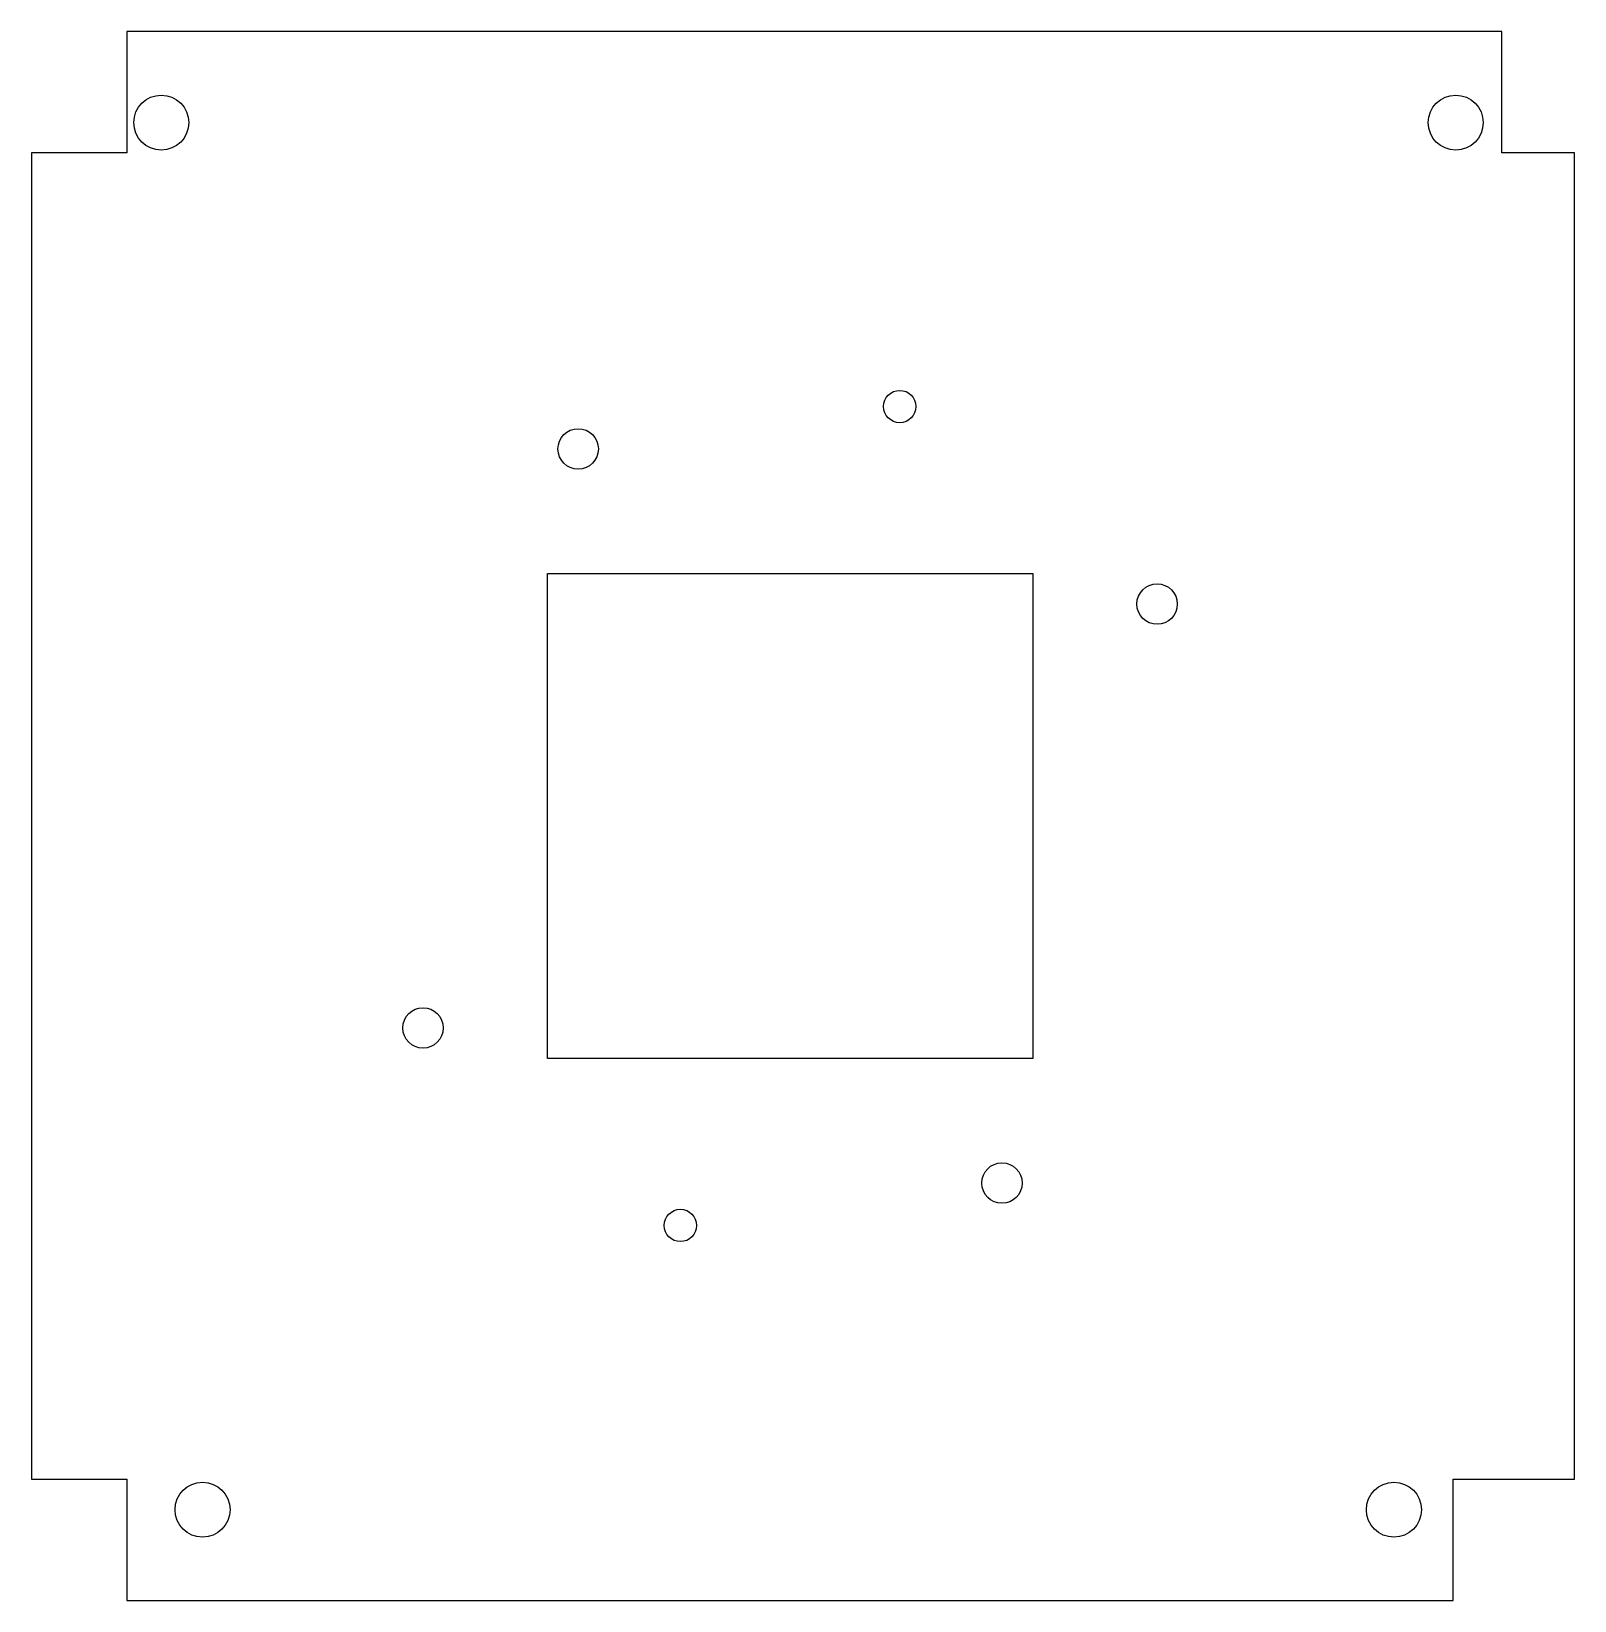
# Model space of a CAD drawing. Header units: millimetres. Extents: x -46.9 to 48.5, y -48.5 to 48.5.
import ezdxf

# ---------------------------------------------------------------- set-up
doc = ezdxf.new("R2010")
doc.units = ezdxf.units.MM

msp = doc.modelspace()

# ---------------------------------------------------------------- linework, layer by layer
for p, q in [((44, 48.5, 77.5), (-41, 48.5, 77.5)), ((-41, 48.5, 77.5), (-41, 41, 77.5)), ((44, 41, 77.5), (44, 48.5, 77.5)), ((-46.9, 41, 77.5), (-46.9, -41, 77.5)), ((-41, 41, 77.5), (-46.9, 41, 77.5)), ((48.5, 41, 77.5), (44, 41, 77.5)), ((48.5, -41, 77.5), (48.5, 41, 77.5)), ((-15, -15, 77.5), (-15, 15, 77.5)), ((-15, 15, 77.5), (15, 15, 77.5)), ((15, 15, 77.5), (15, -15, 77.5)), ((15, -15, 77.5), (-15, -15, 77.5)), ((-46.9, -41, 77.5), (-41, -41, 77.5)), ((-41, -41, 77.5), (-41, -48.5, 77.5)), ((41, -48.5, 77.5), (41, -41, 77.5)), ((41, -41, 77.5), (48.5, -41, 77.5)), ((-41, -48.5, 77.5), (41, -48.5, 77.5))]:
    msp.add_line(p, q)
for centre, radius in [((-38.87, 42.86, 77.5), 1.7), ((41.15, 42.86, 77.5), 1.7), ((6.78, 25.31, 77.5), 1), ((-13.1, 22.69, 77.5), 1.25), ((22.69, 13.1, 77.5), 1.25), ((-22.69, -13.1, 77.5), 1.25), ((13.1, -22.69, 77.5), 1.25), ((-6.78, -25.31, 77.5), 1), ((-36.32, -42.88, 77.5), 1.7), ((37.33, -42.88, 77.5), 1.7)]:
    msp.add_circle(centre, radius)

doc.saveas('drawing.dxf')
